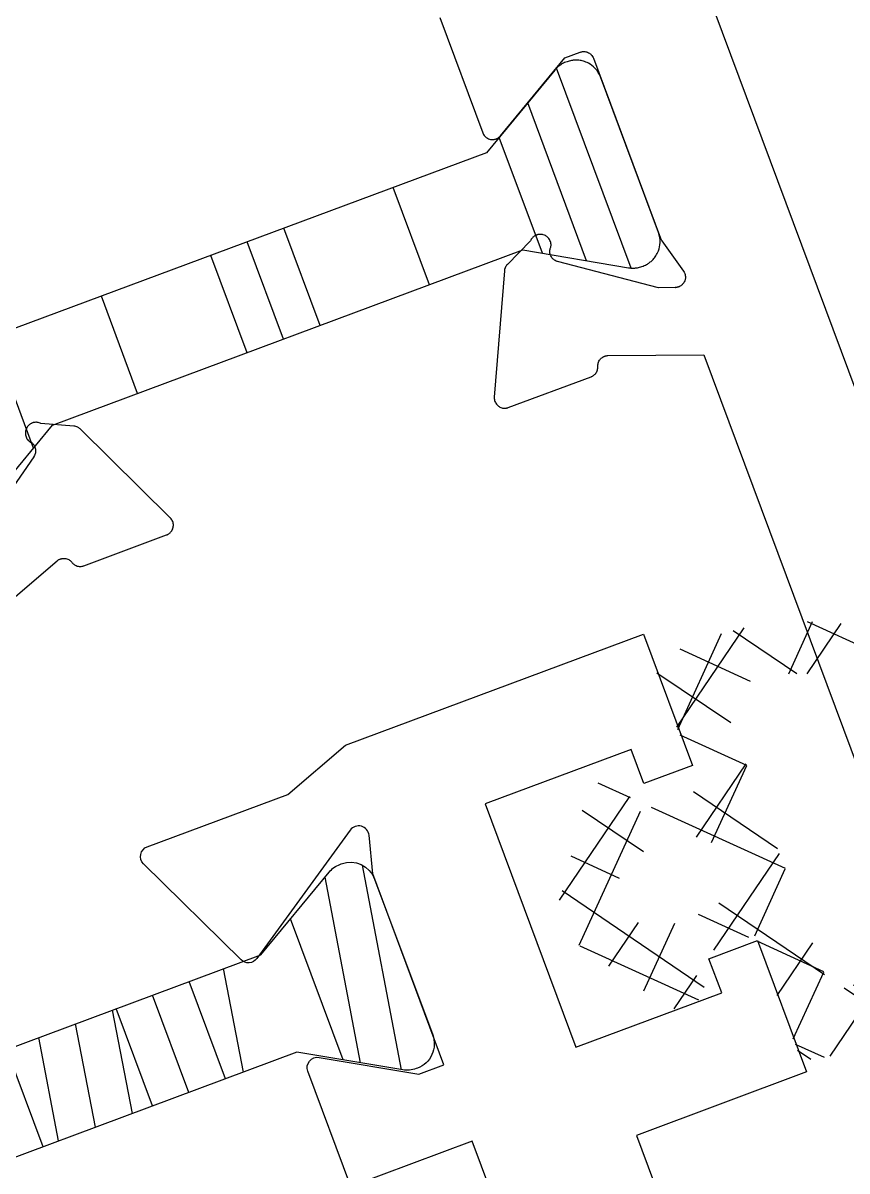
# Model space of a CAD drawing. Extents: x 12199666 to 24617114, y 1197707 to 2548648.
# Drawn here: x 12294632.47 to 12294648.35, y 1250110.57 to 1250132.68 of the extents above; entities that cross this region are included whole.
import ezdxf

# ---------------------------------------------------------------- set-up
doc = ezdxf.new("R2010")
doc.units = 0
doc.header["$LTSCALE"] = 10
doc.header["$MEASUREMENT"] = 0
doc.layers.add('TX-PLAN-T1-F11$0$_EDO-ALUMINIUM-SECTION', color=90, linetype='Continuous', lineweight=30)
doc.layers.add('TX-PLAN-T1-F11$0$bangong', color=5, linetype='Continuous', true_color=0x0000ff)
for name, color, linetype in [('TX-PLAN-T1-F11$0$F-Alum', 4, 'Continuous'), ('TX-PLAN-T1-F11$0$F_MISC', 8, 'Continuous'), ('TX-PLAN-T1-F11$0$Hatch', 8, 'Continuous'), ('TX-PLAN-T1-F11$0$Hatch @ 1', 8, 'Continuous'), ('TX-PLAN-T1-F11$0$Hatch @ 1 VP1', 8, 'Continuous'), ('TX-PLAN-T1-F11$0$Hatch @ 1 VPModel', 8, 'Continuous')]:
    doc.layers.add(name, color=color, linetype=linetype)

# ---------------------------------------------------------------- blocks, each defined once
blk = doc.blocks.new('*U341')
at = {"layer": 'TX-PLAN-T1-F11$0$Hatch @ 1 VP1'}
h = blk.add_hatch(dxfattribs=at)
h.set_pattern_fill('M_SYNTHETIC-PISA', color=256, pattern_type=2)
h.set_pattern_definition([(80.42361603529756, (60.74734227051181, 419.571008317605), (-5.916388149900571, 0.9981739626518497), []), (80.42361603529756, (61.48689078924938, 419.4462365722735), (-5.916388149900571, 0.9981739626518497), []), (80.42361603529756, (62.22643930798695, 419.321464826942), (-5.916388149900571, 0.9981739626518497), []), (80.42361603529756, (64.44508486419966, 418.9471495909476), (-5.916388149900571, 0.9981739626518497), [])])
edge = h.paths.add_edge_path()
edge.add_arc((-6.87320508075617, -1.599999999999832), 0.5000000000000772, 270.0000000000381, 300.0000000000389, ccw=False)
edge.add_line((-6.873205080755838, -2.099999999999909), (-6.900000000000205, -2.099999999999909))
edge.add_arc((-6.900000000000205, -1.599999999999909), 0.5, 180, 270, ccw=False)
edge.add_line((-7.400000000000205, -1.599999999999909), (-7.400000000000205, 1.600000000000364))
edge.add_arc((-6.900000000000205, 1.600000000000364), 0.5, 90, 180, ccw=False)
edge.add_line((-6.900000000000205, 2.100000000000364), (-6.873205080757202, 2.099999999999909))
edge.add_arc((-6.873205080757574, 1.599999999999688), 0.5000000000002212, 59.999999999965496, 89.99999999995748, ccw=False)
edge.add_line((-6.623205080757202, 2.033012701891948), (-4.833974596215853, 1))
edge.add_line((-4.833974596215853, 1), (4.833974596215398, 1))
edge.add_line((4.833974596215398, 1), (6.623205080756748, 2.033012701891948))
edge.add_arc((6.87320508075709, 1.599999999999793), 0.5000000000001159, 90.00000000003928, 120.00000000003769, ccw=False)
edge.add_line((6.873205080756748, 2.099999999999909), (6.89999999999975, 2.100000000000364))
edge.add_arc((6.89999999999975, 1.600000000000364), 0.5, 0, 90, ccw=False)
edge.add_line((7.39999999999975, 1.600000000000364), (7.39999999999975, -1.599999999999909))
edge.add_arc((6.89999999999975, -1.599999999999909), 0.5, -90, 0, ccw=False)
edge.add_line((6.89999999999975, -2.099999999999909), (6.873205080755383, -2.099999999999909))
edge.add_arc((6.873205080755718, -1.599999999999822), 0.5000000000000873, 239.99999999996152, 269.99999999996163, ccw=False)
edge.add_line((6.623205080755383, -2.033012701891948), (4.833974596216308, -1))
edge.add_line((4.833974596216308, -1), (-4.833974596216308, -1))
edge.add_line((-4.833974596216308, -1), (-6.623205080755838, -2.033012701891948))
at = {"layer": 'TX-PLAN-T1-F11$0$Hatch @ 1 VPModel'}
h = blk.add_hatch(dxfattribs=at)
h.set_pattern_fill('M_SYNTHETIC-PISA', color=256, pattern_type=2)
h.set_pattern_definition([(90, (-9.900000006500932, 423.8302261678061), (-6, 3.673940397442059e-16), []), (90, (-9.150000006500932, 423.8302261678061), (-6, 3.673940397442059e-16), []), (90, (-8.400000006500932, 423.8302261678061), (-6, 3.673940397442059e-16), []), (90, (-6.150000006500932, 423.8302261678061), (-6, 3.673940397442059e-16), [])])
edge = h.paths.add_edge_path()
edge.add_arc((-6.87320508075617, -1.599999999999832), 0.5000000000000772, 270.0000000000381, 300.0000000000389, ccw=False)
edge.add_line((-6.873205080755838, -2.099999999999909), (-6.900000000000205, -2.099999999999909))
edge.add_arc((-6.900000000000205, -1.599999999999909), 0.5, 180, 270, ccw=False)
edge.add_line((-7.400000000000205, -1.599999999999909), (-7.400000000000205, 1.600000000000364))
edge.add_arc((-6.900000000000205, 1.600000000000364), 0.5, 90, 180, ccw=False)
edge.add_line((-6.900000000000205, 2.100000000000364), (-6.873205080757202, 2.099999999999909))
edge.add_arc((-6.873205080757574, 1.599999999999688), 0.5000000000002212, 59.999999999965496, 89.99999999995748, ccw=False)
edge.add_line((-6.623205080757202, 2.033012701891948), (-4.833974596215853, 1))
edge.add_line((-4.833974596215853, 1), (4.833974596215398, 1))
edge.add_line((4.833974596215398, 1), (6.623205080756748, 2.033012701891948))
edge.add_arc((6.87320508075709, 1.599999999999793), 0.5000000000001159, 90.00000000003928, 120.00000000003769, ccw=False)
edge.add_line((6.873205080756748, 2.099999999999909), (6.89999999999975, 2.100000000000364))
edge.add_arc((6.89999999999975, 1.600000000000364), 0.5, 0, 90, ccw=False)
edge.add_line((7.39999999999975, 1.600000000000364), (7.39999999999975, -1.599999999999909))
edge.add_arc((6.89999999999975, -1.599999999999909), 0.5, -90, 0, ccw=False)
edge.add_line((6.89999999999975, -2.099999999999909), (6.873205080755383, -2.099999999999909))
edge.add_arc((6.873205080755718, -1.599999999999822), 0.5000000000000873, 239.99999999996152, 269.99999999996163, ccw=False)
edge.add_line((6.623205080755383, -2.033012701891948), (4.833974596216308, -1))
edge.add_line((4.833974596216308, -1), (-4.833974596216308, -1))
edge.add_line((-4.833974596216308, -1), (-6.623205080755838, -2.033012701891948))
blk = doc.blocks.new('TX-PLAN-T1-F11$0$A$C455C3A01')
at = {"color": 0, "linetype": 'ByBlock'}
blk.add_lwpolyline([(-6.623205080755838, -2.033012701891948, -0.1316524975873993), (-6.873205080755838, -2.099999999999909), (-6.900000000000205, -2.099999999999909, -0.414213562373095), (-7.400000000000205, -1.599999999999909), (-7.400000000000205, 1.600000000000364, -0.414213562373095), (-6.900000000000205, 2.100000000000364), (-6.873205080757202, 2.099999999999909, -0.1316524975873601), (-6.623205080757202, 2.033012701891948), (-4.833974596215853, 1), (4.833974596215398, 1), (6.623205080756748, 2.033012701891948, -0.1316524975873888), (6.873205080756748, 2.099999999999909), (6.89999999999975, 2.100000000000364, -0.4142135623730949), (7.39999999999975, 1.600000000000364), (7.39999999999975, -1.599999999999909, -0.4142135623730951), (6.89999999999975, -2.099999999999909), (6.873205080755383, -2.099999999999909, -0.1316524975873966), (6.623205080755383, -2.033012701891948), (4.833974596216308, -1), (-4.833974596216308, -1)], format="xyb", close=True, dxfattribs=at)
at = {"layer": 'TX-PLAN-T1-F11$0$Hatch'}
blk.add_blockref('*U341', (0, 0), dxfattribs=at)
blk = doc.blocks.new('*U342')
at = {"layer": 'TX-PLAN-T1-F11$0$Hatch @ 1 VP1'}
h = blk.add_hatch(dxfattribs=at)
h.set_pattern_fill('M_GASKET-PISA', color=256, pattern_type=2)
h.set_pattern_definition([(35.42361603529756, (-118.9184172685858, -102.3426314943155), (-0.8694256507828639, 1.222333439680349), []), (125.4236160352975, (-118.9184172685858, -102.3426314943155), (-1.222333439680349, -0.8694256507828639), [])])
edge = h.paths.add_edge_path(flags=16)
edge.add_arc((0.01682507668033395, 2.850000000019463), 0.75, 180, 360)
edge.add_line((0.766825076680334, 2.850000000019463), (0.766825076680334, 3.550000000019281))
edge.add_arc((0.01682507668033395, 3.550000000019281), 0.75, 0, 180)
edge.add_line((-0.733174923319666, 3.550000000019281), (-0.733174923319666, 2.850000000019463))
edge = h.paths.add_edge_path()
edge.add_line((2.316825076680743, 2.405032271308301), (2.316825076680516, 2.843844718738183))
edge.add_arc((2.11682507668047, 2.843844718738183), 0.2000000000000881, 4.885331990727962e-11, 104.0362434679936)
edge.add_line((2.068317951672952, 3.037873218767345), (1.516825076680334, 2.900000000018736))
edge.add_line((1.516825076680334, 2.900000000018736), (1.516825076680334, 4.300000000019281))
edge.add_line((1.516825076680334, 4.300000000019281), (3.866825076680243, 4.300000000019281))
edge.add_arc((3.86682507668047, 4.600000000019463), 0.300000000000054, 269.9999999999566, 356.3171837984344)
edge.add_arc((-0.02465038033028577, 5.468519646632558), 4.283858512849393, 348.0393048634157, 449.445859572606)
edge.add_line((0.01678063255303641, 9.75217780634648), (-4.683174923319712, 9.75217780634648))
edge.add_line((-4.683174923319712, 9.75217780634648), (-4.917489498370287, 10.15802255528797))
edge.add_arc((-5.220598389694715, 9.98302255528779), 0.3500000000000627, 30.00000000001198, 209.9999999999611)
edge.add_line((-5.523707281019369, 9.808022555288517), (-5.116187625211751, 9.102177806345935))
edge.add_arc((-4.856380004076527, 9.25217780634648), 0.299999999999853, 210.000000000016, 270)
edge.add_line((-4.856380004076527, 8.952177806346299), (-3.457024895890981, 8.952177806346299))
edge.add_arc((-3.457024895890981, 8.652177806346117), 0.3, -42.930076450222316, 90, ccw=False)
edge.add_arc((1.682792901399125, 5.28937966083231), 5.84670049003653, 147.3018259040376, 186.9419859143691)
edge.add_arc((-3.821543603352211, 4.600000000019463), 0.2999999999999154, 183.3016153627692, 270)
edge.add_line((-3.821543603352211, 4.300000000019281), (-1.483174923319666, 4.300000000019281))
edge.add_line((-1.483174923319666, 4.300000000019281), (-1.483174923319666, 2.900000000018736))
edge.add_line((-1.483174923319666, 2.900000000018736), (-2.034667798312285, 3.037873218767345))
edge.add_arc((-2.083174923319575, 2.843844718738183), 0.2000000000000766, 75.96375653206955, 179.9999999999511)
edge.add_line((-2.283174923319621, 2.843844718738183), (-2.283174923319393, 2.405032271308301))
edge.add_arc((-2.08317492331912, 2.405032271308301), 0.2000000000000739, 179.9999999999674, 235.4134395768219)
edge.add_line((-2.196705053431515, 2.240378362891533), (-0.2102351835435456, 0.8706921831862928))
edge.add_arc((0.0168250766807887, 1.200000000018917), 0.3999999999998082, 235.4134395768709, 304.5865604230663)
edge.add_line((0.2438853369046683, 0.8706921831862928), (2.230355206792638, 2.240378362891533))
edge.add_arc((2.116825076680698, 2.405032271308301), 0.2000000000000784, 304.5865604230616, 360.0000000000325)
edge = h.paths.add_edge_path(flags=16)
edge.add_arc((-3.024025761053963, 5.28859279281096), 0.215486085463004, 104.2424466821032, 363.0344904823509)
edge.add_line((-2.808841819618237, 5.300000000020191), (2.808841819618237, 5.300000000017462))
edge.add_arc((3.022841304654776, 5.285052163052569), 0.2145209020720287, 176.0043868197205, 438.5032799331526)
edge.add_arc((0.1477729897992504, 5.821926715322661), 2.936053009203909, 353.6121928443863, 453.3423356314155)
edge.add_arc((-0.1526982252948983, 5.814364438764642), 2.941464082212891, 87.48070688043192, 186.18496541846)
at = {"layer": 'TX-PLAN-T1-F11$0$Hatch @ 1 VPModel'}
h = blk.add_hatch(dxfattribs=at)
h.set_pattern_fill('M_GASKET-PISA', color=256, pattern_type=2)
h.set_pattern_definition([(45, (-100.235294117649, -120.6999999999799), (-1.060660171779821, 1.060660171779821), []), (135, (-100.235294117649, -120.6999999999799), (-1.060660171779821, -1.060660171779821), [])])
edge = h.paths.add_edge_path(flags=16)
edge.add_arc((0.01682507668033395, 2.850000000019463), 0.75, 180, 360)
edge.add_line((0.766825076680334, 2.850000000019463), (0.766825076680334, 3.550000000019281))
edge.add_arc((0.01682507668033395, 3.550000000019281), 0.75, 0, 180)
edge.add_line((-0.733174923319666, 3.550000000019281), (-0.733174923319666, 2.850000000019463))
edge = h.paths.add_edge_path()
edge.add_line((2.316825076680743, 2.405032271308301), (2.316825076680516, 2.843844718738183))
edge.add_arc((2.11682507668047, 2.843844718738183), 0.2000000000000881, 4.885331990727962e-11, 104.0362434679936)
edge.add_line((2.068317951672952, 3.037873218767345), (1.516825076680334, 2.900000000018736))
edge.add_line((1.516825076680334, 2.900000000018736), (1.516825076680334, 4.300000000019281))
edge.add_line((1.516825076680334, 4.300000000019281), (3.866825076680243, 4.300000000019281))
edge.add_arc((3.86682507668047, 4.600000000019463), 0.300000000000054, 269.9999999999566, 356.3171837984344)
edge.add_arc((-0.02465038033028577, 5.468519646632558), 4.283858512849393, 348.0393048634157, 449.445859572606)
edge.add_line((0.01678063255303641, 9.75217780634648), (-4.683174923319712, 9.75217780634648))
edge.add_line((-4.683174923319712, 9.75217780634648), (-4.917489498370287, 10.15802255528797))
edge.add_arc((-5.220598389694715, 9.98302255528779), 0.3500000000000627, 30.00000000001198, 209.9999999999611)
edge.add_line((-5.523707281019369, 9.808022555288517), (-5.116187625211751, 9.102177806345935))
edge.add_arc((-4.856380004076527, 9.25217780634648), 0.299999999999853, 210.000000000016, 270)
edge.add_line((-4.856380004076527, 8.952177806346299), (-3.457024895890981, 8.952177806346299))
edge.add_arc((-3.457024895890981, 8.652177806346117), 0.3, -42.930076450222316, 90, ccw=False)
edge.add_arc((1.682792901399125, 5.28937966083231), 5.84670049003653, 147.3018259040376, 186.9419859143691)
edge.add_arc((-3.821543603352211, 4.600000000019463), 0.2999999999999154, 183.3016153627692, 270)
edge.add_line((-3.821543603352211, 4.300000000019281), (-1.483174923319666, 4.300000000019281))
edge.add_line((-1.483174923319666, 4.300000000019281), (-1.483174923319666, 2.900000000018736))
edge.add_line((-1.483174923319666, 2.900000000018736), (-2.034667798312285, 3.037873218767345))
edge.add_arc((-2.083174923319575, 2.843844718738183), 0.2000000000000766, 75.96375653206955, 179.9999999999511)
edge.add_line((-2.283174923319621, 2.843844718738183), (-2.283174923319393, 2.405032271308301))
edge.add_arc((-2.08317492331912, 2.405032271308301), 0.2000000000000739, 179.9999999999674, 235.4134395768219)
edge.add_line((-2.196705053431515, 2.240378362891533), (-0.2102351835435456, 0.8706921831862928))
edge.add_arc((0.0168250766807887, 1.200000000018917), 0.3999999999998082, 235.4134395768709, 304.5865604230663)
edge.add_line((0.2438853369046683, 0.8706921831862928), (2.230355206792638, 2.240378362891533))
edge.add_arc((2.116825076680698, 2.405032271308301), 0.2000000000000784, 304.5865604230616, 360.0000000000325)
edge = h.paths.add_edge_path(flags=16)
edge.add_arc((-3.024025761053963, 5.28859279281096), 0.215486085463004, 104.2424466821032, 363.0344904823509)
edge.add_line((-2.808841819618237, 5.300000000020191), (2.808841819618237, 5.300000000017462))
edge.add_arc((3.022841304654776, 5.285052163052569), 0.2145209020720287, 176.0043868197205, 438.5032799331526)
edge.add_arc((0.1477729897992504, 5.821926715322661), 2.936053009203909, 353.6121928443863, 453.3423356314155)
edge.add_arc((-0.1526982252948983, 5.814364438764642), 2.941464082212891, 87.48070688043192, 186.18496541846)
blk = doc.blocks.new('TX-PLAN-T1-F11$0$A$C32464EE7')
at = {"layer": 'TX-PLAN-T1-F11$0$Hatch'}
blk.add_blockref('*U342', (0, 0), dxfattribs=at)
blk = doc.blocks.new('TX-PLAN-T1-F11$0$A$C455C3A01-flat-2')
at = {"layer": 'TX-PLAN-T1-F11$0$Hatch @ 1'}
h = blk.add_hatch(dxfattribs=at)
h.set_pattern_fill('ACET-2D-M_SYNTHETIC-PISA', color=256, scale=1.000000000000001, angle=180.0000000387054, pattern_type=2)
h.set_pattern_definition([(270.0000000387054, (-33175.62495838762, -51722.84693039014), (6.000000000000004, 4.053217991509377e-09), []), (270.0000000387054, (-33176.37495838762, -51722.84693039065), (6.000000000000004, 4.053217991509377e-09), []), (270.0000000387054, (-33177.12495838762, -51722.84693039116), (6.000000000000004, 4.053217991509377e-09), []), (270.0000000387054, (-33179.37495838762, -51722.84693039268), (6.000000000000004, 4.053217991509377e-09), [])])
edge = h.paths.add_edge_path()
edge.add_line((4.833974595538166, 1.000000003165042), (-4.833974596891494, 0.9999999966312316))
edge.add_line((-4.833974596891494, 0.9999999966312316), (-6.623205082141794, 2.033012697298545))
edge.add_arc((-6.873205075505692, 1.600000007026841), 0.4999999866182877, 59.99999999275504, 63.41078408515854)
edge.add_arc((-6.873205082651213, 1.599999993417481), 0.5000000019865712, 63.41078405096714, 71.78857289697201)
edge.add_arc((-6.873205081513479, 1.599999996366987), 0.4999999988292366, 71.7885729151866, 79.74982149744591)
edge.add_arc((-6.873205082367652, 1.599999991871338), 0.5000000034051325, 79.74982149279867, 84.75002413684005)
edge.add_arc((-6.873205082056265, 1.59999998951473), 0.5000000057233622, 84.7500241970823, 89.97597218677532)
edge.add_arc((-6.873205134215988, 1.59993921512958), 0.5000607801250427, 89.97596913063445, 89.99999403679688)
edge.add_line((-6.873205082170898, 2.09999999525462), (-6.900000001427543, 2.099999995225517))
edge.add_arc((-6.900000001266097, 1.599999999409195), 0.4999999958163213, 90.00000001850034, 95.20144513974189)
edge.add_arc((-6.900000000815527, 1.59999999306334), 0.5000000021768926, 95.20144512523623, 100.2013383848172)
edge.add_arc((-6.90000000107111, 1.599999995279048), 0.499999999950946, 100.2013384009604, 108.1627588526438)
edge.add_arc((-6.90000000136237, 1.599999995812387), 0.4999999993533899, 108.1627588399818, 116.540776913528)
edge.add_arc((-6.900000001400567, 1.599999995763501), 0.4999999993800563, 116.5407769071091, 126.6154949021357)
edge.add_arc((-6.900000001613972, 1.599999995783746), 0.4999999992365226, 126.6154948838909, 138.5647016064402)
edge.add_arc((-6.900000001072077, 1.599999995234682), 0.5000000000061395, 138.5647016003642, 157.4288786389965)
edge.add_arc((-6.900000001328917, 1.599999995283213), 0.499999999750345, 157.428878632835, 179.9759137973493)
edge.add_arc((-6.900151833054583, 1.600000029491724), 0.4998481680237153, 179.9759104022254, 180.0000039653416)
edge.add_line((-7.400000001078297, 1.599999994898099), (-7.399999998924613, -1.600000005113543))
edge.add_arc((-6.899999999142892, -1.600000004809448), 0.4999999997817213, 180.0000000348467, 202.5223759939805)
edge.add_arc((-6.899999998842582, -1.600000004761831), 0.5000000000773659, 202.5223759858391, 221.38643842979)
edge.add_arc((-6.899999998411634, -1.600000004149011), 0.5000000008058488, 221.386438449828, 233.3360462058452)
edge.add_arc((-6.900000000136125, -1.6000000067406), 0.4999999976972724, 233.3360461870306, 243.4109361027799)
edge.add_arc((-6.899999999378402, -1.600000005934383), 0.4999999987573719, 243.4109360664849, 251.7887249675616)
edge.add_arc((-6.899999999236413, -1.60000000602818), 0.4999999987126478, 251.7887249487468, 259.7499735323959)
edge.add_arc((-6.899999999210459, -1.600000007083615), 0.4999999976786757, 259.749973507948, 264.7501762097999)
edge.add_arc((-6.899999999088348, -1.600000007106827), 0.4999999976667339, 264.7501761956224, 269.975551311583)
edge.add_arc((-6.899999981537952, -1.59981595529917), 0.500184049465127, 269.9755582975347, 269.9999980475408)
edge.add_line((-6.899999998582643, -2.100000004764297), (-6.873205079347827, -2.100000004757021))
edge.add_arc((-6.873205079926055, -1.600000001155431), 0.5000000036015899, 270.0000000662601, 275.2014993326363)
edge.add_arc((-6.873205079575329, -1.600000005267162), 0.4999999994749944, 275.2014993353272, 280.201129060292)
edge.add_arc((-6.873205079770467, -1.600000004199502), 0.5000000005603371, 280.201129060632, 288.1629505733634)
edge.add_arc((-6.873205080694799, -1.600000002339206), 0.5000000026160747, 288.1629506075557, 296.5407394440881)
edge.add_arc((-6.87320508682502, -1.599999991827077), 0.5000000147595944, 296.5407395342741, 300.0000000080736)
edge.add_line((-6.623205079384206, -2.033012706466252), (-4.833974595538166, -1.000000003368768))
edge.add_line((-4.833974595538166, -1.000000003368768), (4.833974596891494, -0.9999999968349584))
edge.add_line((4.833974596891494, -0.9999999968349584), (6.623205082119966, -2.033012697531376))
edge.add_arc((6.873205075506223, -1.600000007168482), 0.49999998670844, 239.9999999957609, 243.4109361265434)
edge.add_arc((6.873205081387756, -1.599999996580173), 0.4999999988094321, 243.4109360669218, 251.7887249671247)
edge.add_arc((6.873205081589428, -1.599999996370522), 0.499999999071608, 251.7887249526803, 259.7499735314148)
edge.add_arc((6.873205081525334, -1.599999997908089), 0.4999999975471753, 259.74997350729, 264.7501762104578)
edge.add_arc((6.873205081666861, -1.599999997764656), 0.4999999977029561, 264.7501761958118, 269.9755513113937)
edge.add_arc((6.873205099224949, -1.599815902115198), 0.50018409334315, 269.9755582986068, 269.9999980473025)
edge.add_line((6.873205082178174, -2.099999995458347), (6.900000001412991, -2.099999995465623))
edge.add_arc((6.900000000825173, -1.59999999181309), 0.5000000036525329, 270.0000000673589, 275.2014993323712)
edge.add_arc((6.900000001171231, -1.599999995924144), 0.4999999995270357, 275.2014993355876, 280.2011290600317)
edge.add_arc((6.90000000097365, -1.599999994870808), 0.5000000005987124, 280.2011290609379, 288.1629505730574)
edge.add_arc((6.900000000071884, -1.599999993079769), 0.5000000025816096, 288.1629506072665, 296.5407394443774)
edge.add_arc((6.900000001290987, -1.599999995862512), 0.4999999995473841, 296.5407394618863, 306.6156293403891)
edge.add_arc((6.900000001104313, -1.599999995509898), 0.4999999999417521, 306.6156293334586, 318.5646641528771)
edge.add_arc((6.900000001293214, -1.599999995599433), 0.4999999997408813, 318.5646641462439, 337.4287266020071)
edge.add_arc((6.900000001166792, -1.599999995477329), 0.4999999999044866, 337.4287265946475, 359.9757617528292)
edge.add_arc((6.900076653999614, -1.59999999510372), 0.499923347078683, 359.9757579935799, 360.0000000002172)
edge.add_line((7.400000001078297, -1.599999995101825), (7.399999998910062, 1.600000004880712))
edge.add_arc((6.899999998822748, 1.60000000452489), 0.5000000000873133, 4.077427845380533e-08, 22.52279690462532)
edge.add_arc((6.899999998912284, 1.600000004540661), 0.4999999999985658, 22.52279690688603, 41.38685935320203)
edge.add_arc((6.899999999530612, 1.600000005213026), 0.4999999990901295, 41.38685934224146, 53.33589418174326)
edge.add_arc((6.899999999699339, 1.600000005822142), 0.4999999985007769, 53.33589415557364, 63.410784055683)
edge.add_arc((6.899999998097355, 1.600000002711365), 0.5000000019995864, 63.4107840510764, 71.7885728968628)
edge.add_arc((6.899999999245736, 1.600000005695308), 0.4999999988062125, 71.78857291500302, 79.7498214976295)
edge.add_arc((6.899999998413305, 1.600000001378731), 0.5000000032020264, 79.74982149178246, 84.75002413785629)
edge.add_arc((6.899999998684198, 1.599999998536732), 0.5000000060073155, 84.75002419856716, 89.97597218529027)
edge.add_arc((6.899999946528017, 1.599939178971848), 0.5000608255887249, 89.97596913172661, 89.99999403570477)
edge.add_line((6.899999998582643, 2.10000000456057), (6.873205079333275, 2.10000000452419))
edge.add_arc((6.873205079516534, 1.600000008227628), 0.4999999962965627, 90.000000021, 95.2014451372422)
edge.add_arc((6.873205079984263, 1.600000002073823), 0.5000000024674297, 95.20144512668985, 100.2013383833637)
edge.add_arc((6.873205079773309, 1.60000000418022), 0.5000000003569706, 100.2013384023217, 108.1627588483399)
edge.add_arc((6.87320507876332, 1.600000006813669), 0.4999999975399019, 108.1627588324375, 116.5407769359696)
edge.add_arc((6.873205077517483, 1.600000008267254), 0.4999999956828174, 116.5407768826806, 120.0000000395823)
edge.add_line((6.62320507937693, 2.033012706247973), (4.833974595538166, 1.000000003165042))
at = {"color": 8, "flags": 128}
blk.add_lwpolyline([(4.833974595538166, 1.000000003165042), (-4.833974596891494, 0.9999999966312316), (-6.623205082141794, 2.033012697298545, 0.01488345195564328), (-6.649409689409367, 2.047119243674388, 0.03657129098337799), (-6.716942894396198, 2.074954865493055, 0.03475147934000731), (-6.78423177611694, 2.092020066847908, 0.02182096224458178), (-6.827454482474423, 2.097902478322794, 0.02280645264527121), (-6.872995399833599, 2.099999951271457, 0.0001048284291382523), (-6.873205082170898, 2.09999999525462), (-6.900000001427543, 2.099999995225517, 0.02269948336342282), (-6.945328850291844, 2.097941051404632, 0.02181961165746741), (-6.988553866358416, 2.092095730775327, 0.03475223016751492), (-7.05585869562492, 2.075087426477694, 0.03657229251496654), (-7.123417309645447, 2.047308285153122, 0.04398758780792875), (-7.198220983409556, 2.001328097532678, 0.05218554566172313), (-7.274851756439602, 1.930886926835228, 0.08249689018684715), (-7.361701898669708, 1.791914970577636, 0.09869862801157046), (-7.399999956898682, 1.600210187047196, 0.0001051280016162832), (-7.400000001078297, 1.599999994898099), (-7.399999998924613, -1.600000005113543, 0.09858998494516327), (-7.361865004379069, -1.79152210985194, 0.08249638677028283), (-7.275133787501545, -1.930567154799064, 0.05218730026587999), (-7.198560304721468, -2.001075738022337, 0.04398833940508184), (-7.123794204890146, -2.047119847069553, 0.03657129122399532), (-7.056260926030518, -2.074955289681384, 0.03475147934607899), (-6.988971999031492, -2.092020312484237, 0.02182096249694791), (-6.945749277059804, -2.097902609260927, 0.02280395171206202), (-6.900213354136213, -2.099999959253182, 0.000106638526897084), (-6.899999998582643, -2.100000004764297), (-6.873205079347827, -2.100000004757021, 0.02269971973787602), (-6.827875759219751, -2.097941018029815, 0.02181846122335403), (-6.784653012335184, -2.092096063839563, 0.03475398224002547), (-6.717344795310055, -2.075086914446729, 0.03657129094199125), (-6.649788063477899, -2.04730844070582, 0.01509501759592396), (-6.623205079384206, -2.033012706466252), (-4.833974595538166, -1.000000003368768), (4.833974596891494, -0.9999999968349584), (6.623205082119966, -2.033012697531376, 0.01488411549517782), (6.64941087585612, -2.047119837763603, 0.03657129122017728), (6.716944154715748, -2.074955280375434, 0.03475147932460898), (6.78423308172205, -2.092020303178288, 0.02182096250269231), (6.827455803693738, -2.097902599954978, 0.02280395171040828), (6.872991726617329, -2.099999949947232, 0.0001066385211789925), (6.873205082178174, -2.099999995458347), (6.900000001412991, -2.099999995465623, 0.022699719731921), (6.945329321533791, -2.097941008738417, 0.02181846122108095), (6.988552068418358, -2.092096054548165, 0.03475398223735162), (7.055860285443487, -2.075086905155331, 0.03657129094451887), (7.123417017275642, -2.047308431414422, 0.04398833924224894), (7.198221925071266, -2.001327398022113, 0.05218479355015994), (7.274851540161762, -1.930887172064104, 0.08249638682217499), (7.361701389389054, -1.791916195987142, 0.0986986279836701), (7.399999956331158, -1.600211514080002, 0.0001057757086721048), (7.400000001078297, -1.599999995101825), (7.399999998910062, 1.600000004880712, 0.09859183933996098), (7.361863597354386, 1.791525502667355, 0.08249638678067303), (7.27513135899062, 1.930569910437043, 0.05218479363802853), (7.198561368997616, 2.001074945532309, 0.043988339336708), (7.123795391344174, 2.047119252980337, 0.03657129098242348), (7.056262186357344, 2.074954874799005, 0.03475147934161141), (6.988973304636602, 2.092020076153858, 0.02182096225345416), (6.945750598279119, 2.097902487628744, 0.0228064526323058), (6.900209680919943, 2.099999960577406, 0.0001048284196076388), (6.899999998582643, 2.10000000456057), (6.873205079333275, 2.10000000452419, 0.02269948334159789), (6.827876230468974, 2.097941060703306, 0.02181961164477652), (6.784651214402402, 2.092095740074001, 0.03475223014276605), (6.717346385128621, 2.075087435776368, 0.0365722926459796), (6.649787771115371, 2.04730829444452, 0.01509485473314013), (6.62320507937693, 2.033012706247973)], format="xyb", close=True, dxfattribs=at)
blk = doc.blocks.new('TX-PLAN-T1-F11$0$A$C31F16DB5')
at = {"layer": 'TX-PLAN-T1-F11$0$F-Alum', "flags": 128}
for points in [[(28.32949077205558, -72.97494503050712), (29.51375486569304, -75.02482841112669, 3.170428144845453e-06), (29.51375601378095, -75.02483039821982, 0.09869610380858602), (29.56535460132, -75.08358474664874, 0.08249638687586777), (29.62323008717794, -75.11436397157104, 0.05218730035059393), (29.66386410461564, -75.12344527168625, 0.0439883396073484), (29.69897336310532, -75.12441723263782, 0.03657129077272514), (29.72793191050005, -75.12053246328742, 0.03475147876274646), (29.75464910997835, -75.11296717439564, 0.02182096272423723), (29.77079365735699, -75.10634883513285, 0.02280395163859572), (29.78698127002281, -75.09795668054448, 0.02280645294575358), (29.80233893923287, -75.08812398380269, 0.0218184612283041), (29.81613515650679, -75.07744486952743, 0.03475398226062609), (29.83603580931958, -75.0580769274793, 0.03657129132812058), (29.85386599747289, -75.03493015041477, 0.01498702889917329), (29.86016501377162, -75.0247316749419), (30.83289933584456, -73.33881932396343), (31.10509861873288, -73.18156362844184, -0.02280332777889583), (31.1212858218496, -73.17317176633242, -0.02182096302158051), (31.13743038645771, -73.16655346993957, -0.0347514795548523), (31.16414760619227, -73.15898825194472, -0.03657129069127461), (31.19310616383154, -73.15510355944298, -0.04398833891458066), (31.22821541999292, -73.15607561354136, -0.05218479367503336), (31.2688475172763, -73.16515638454894, -0.08249638700056024), (31.32672322944563, -73.19593518432248, -0.09869862798283327), (31.37832324912597, -73.25469088533737), (31.37832413178694, -73.25469241298288), (33.22968351336021, -76.45927393233887, 3.17035998956738e-06), (33.22968466121529, -76.45927591962118, 0.06554058186294921), (33.26147880365897, -76.50068641130656), (33.77079418401991, -77.00971741518606, -0.06554124823352811), (33.8025885916577, -77.05112836653734, -0.09869862815787543), (33.82771517972287, -77.1251786806215, -0.08249638692544184), (33.82547029091802, -77.19069122166275, -0.05218479355364401), (33.81304131222714, -77.23042720317335, -0.04398833938266322), (33.79634630873625, -77.26132836178022, -0.03657129133233835), (33.77851612058294, -77.28447513881565, -0.03475398222879815), (33.75861546777014, -77.30384308087832, -0.02181846123858767), (33.74481925049622, -77.31452219515359, -0.02280645293412514), (33.72946158128616, -77.32435489190993, -0.02280395166017464), (33.71327396838751, -77.33274704648375, -0.0218209627302756), (33.6971294212417, -77.33936538577564, -0.03475147876033751), (33.6704122217634, -77.34693067466742, -0.007912913187779935), (33.66419696186495, -77.3481301028778), (33.34883240058844, -77.40382819286333), (31.34742567788635, -77.22929095697782, -0.007152526623806084), (31.34173327784811, -77.22871238217067, -0.052187300345205), (31.30109926064324, -77.21963108207001, -0.08249638674195907), (31.24322377455246, -77.18885185710405, -0.09869610378851036), (31.19162518701341, -77.13009750867514, -0.09869862793815135), (31.16649840243917, -77.05604726126785, -0.08249688994259284), (31.16874319671479, -76.99053432211531, -0.02636062580346645), (31.17398923875589, -76.97012387160521, 0.02704712722614731), (31.17228265207086, -76.94779631690199, 0.09869862796359653), (31.14626032982778, -76.87110619310715, 0.09869862801794535), (31.09282082792197, -76.8102559180088, 0.08249638668889202), (31.03288191238244, -76.77837988892588, 0.05218479318822432), (30.99080132700328, -76.76897539886431, 0.04398833897652228), (30.95444046573539, -76.76796869210102, 0.03657129073033129), (30.92444956845429, -76.77199186947564, 0.03475147942611332), (30.89677991003555, -76.77982677895943, 0.02182096261500545), (30.8800598099624, -76.78668101009407, 0.02280645303597532), (30.8632933107001, -76.79537332713971, 0.0228039521240615), (30.84738992441271, -76.80555547003769, 0.02182096241025206), (30.83310027730477, -76.8166165827397, 0.03475147936318806), (30.81249171665695, -76.83667357721151, 0.03657129101461489), (30.79402583891351, -76.8606454615774, 0.04398833907430799), (30.77673559247341, -76.8926481655044, 0.04446961816566097), (30.76521939325903, -76.92756949254272), (30.40261533141893, -77.44572966894793, 0.006830980433238226), (30.39954371338536, -77.4502492072179, 0.0439875877200885), (30.38284896787081, -77.4811498258614, 0.05218554527165645), (30.37041977753688, -77.52088636635472, 0.07172718177212058), (30.36724370445882, -77.57788598758361), (30.5804961440881, -80.00755775598827, 0.01070635719739416), (30.58142742289056, -80.01607107386826, 0.09869862792610465), (30.6065542074648, -80.0901213213483, 0.0986961038415055), (30.65815279500384, -80.14887566970447, 0.08249638686004206), (30.71602828109462, -80.17965489464132, 0.05218730064251535), (30.75666229829949, -80.18873619480019, 0.04398833952918463), (30.79177155678917, -80.1897081557081, 0.03657129075960064), (30.82073010418389, -80.1858233863868, 0.03475147875472995), (30.84744730389502, -80.17825809748047, 0.02182096281343246), (30.86359185104084, -80.17163975820313, 0.02280266404378433), (30.87977857219812, -80.1632481187089), (32.35410875089292, -79.3114941561189, 70751.12796376024), (32.35410964240145, -79.31149364109751, 0.02280645292665188), (32.36946731161152, -79.30166094431206, 0.02181846118230428), (32.38326352888544, -79.29098183005135, 0.03475398201727919), (32.40316418169823, -79.27161388800323, 0.03657129143482559), (32.42099436985154, -79.24846711092414, 0.04398833946994266), (32.43768937334244, -79.21756595237548, 0.05218479347427115), (32.45011835180048, -79.17782997087943, 0.08249638696552639), (32.45236324083817, -79.11231742980908, 0.01111178981572604), (32.45101223124948, -79.10353237115214), (32.44794290007849, -79.08615370953066, -0.01110995246352651), (32.44659208164376, -79.07737010763685, -0.08249890359415529), (32.44883688430127, -79.0118555894851, -0.05218479349908215), (32.46126596846443, -78.97211964097824, -0.04398833901439087), (32.47796105391171, -78.9412185266383, -0.03657129102444914), (32.49579130353231, -78.91807179696934, -0.03475147956903109), (32.51569048113015, -78.89870519970736, -0.02182096274022721), (32.52948825347994, -78.88802483002382, -0.02280395161118113), (32.54484421673988, -78.87819317450067, -0.02280645219128455), (32.56103358355176, -78.86980006236718, -0.02182096304666931), (32.5771781483927, -78.86318176598888, -0.03475147948227917), (32.60389536812727, -78.85561654792127, -0.007912250943733932), (32.61011010834773, -78.85441722855921), (34.4279316659813, -78.5333628007038), (40.74916735182342, -89.4750066844108, 3.17048984244455e-06)], [(63.23145093031053, -43.03164630966512), (60.71426667955529, -38.67456564766781), (60.71426226694894, -38.6745580097604, 0.09869862794139404), (60.45626216808159, -38.38077950448223, 0.0824963867776853), (60.16688360793341, -38.22688550552721, 0.05218479357962498), (59.96372312128369, -38.18148165085313, 0.04398833928138695), (59.7881768411753, -38.17662138031756, 0.03657129107859223), (59.64338405297894, -38.19604484275351, 0.03475147931138323), (59.50979795430612, -38.23387093291694, 0.02182096243580748), (59.4290751307999, -38.26696241499758, 0.02280332778095902), (59.34813911521633, -38.3089217252973), (26.27130371199746, -57.41815927851439, 2.3293869635511e-06), (26.2712928935216, -57.41816552873661, 0.02280395151594857), (26.1945130762906, -57.46732380639605, 0.02182096236812685), (26.12552421454166, -57.5207256547701, 0.03475147922230862), (26.02602832725097, -57.61755864090537, 0.03657129114846382), (25.93687707914796, -57.73329228955572, 0.0439883392534849), (25.85340165121306, -57.88779786097894, 0.05218479353768585), (25.79125623109576, -58.08647760354233, 0.08249890378400249), (25.78003221734252, -58.41405019417016, 0.09869454672513617), (25.90565978952509, -58.7842868427515), (37.45409955603827, -78.77387777375134)], [(21.35663520971138, -86.24242727666297), (22.79898495793168, -84.52252661648981, -0.008016474862356154), (22.80318387907755, -84.51767969391676, -0.03475147940642105), (22.82309141832229, -84.49832169209276, -0.0218209621209965), (22.83689380165015, -84.487647282117, -0.02280395203132815), (22.85225400964555, -84.47782225910942, -0.02280645310923321), (22.86844699953508, -84.46943613931671, -0.02182096241169578), (22.88459442097519, -84.46282481570688, -0.03475147942519319), (22.91131490522821, -84.45527113644948, -0.03657129127764591), (22.94027513785113, -84.4513989503148, -0.04398833909342971), (22.97538397095923, -84.45238616659208, -0.05218479388050911), (23.01601214271795, -84.461484484008, -0.08249638684450439), (23.07387455723074, -84.49228827506613, -0.0110082229906675), (23.08074447356921, -84.4977965664848), (23.09426650598471, -84.50913646571007, 0.01100638562885028), (23.10113525584165, -84.51464386355383, 0.08249638683214121), (23.15899744404305, -84.54544807965885, 0.05218730059254777), (23.19962753572327, -84.55454692711373, 0.04398833916688909), (23.2347363713925, -84.5555340502151, 0.03657129118792102), (23.26369659377087, -84.55166178726085, 0.03475147947605468), (23.29041705800046, -84.54410803712108, 0.02182096250647966), (23.30656446174544, -84.5374966706122, 0.02280395124820467), (23.32275569725607, -84.52911150756427, 0.0001067408362117059), (23.32282960305747, -84.52906883162814), (24.79715978151944, -83.6773148688053, 0.02269972076059074), (24.81244778966357, -83.66753148125736, 0.02181846146995544), (24.82624861768272, -83.65685832600593, 0.03475398231240773), (24.84615763284091, -83.63749898002152, 0.03657129126730378), (24.86399781548243, -83.6143599052566, 0.04398833904161956), (24.88070616249752, -83.58346595942294, 0.05218479356769947), (24.89315230010834, -83.54373534921342, 0.08249638702945257), (24.89542548109603, -83.47822378376168, 0.0986986281414675), (24.87033087464806, -83.40416262538656, 0.09869862805722379), (24.81875623397355, -83.34538464586967, 0.01080925849463423), (24.81178094989446, -83.34027528298338), (22.8134683669341, -81.94187322120433, 0.07162325974638672), (22.76258123650041, -81.91617879304704, 0.05218479338202216), (22.72195306450885, -81.90708047561657, 0.04398833891183342), (22.68684423163359, -81.90609325938294, 0.006934373708831888), (22.68131204841484, -81.90650159424422), (22.05130092643958, -81.96179770893377, 0.044365194488991), (22.01538166201499, -81.95434045299498, 0.04398833927707214), (21.9790212391672, -81.95331804359466, 0.03657129112882753), (21.94902860706497, -81.9573282687752, 0.03475147945046757), (21.92135556771245, -81.96515122810979, 0.02182096244354455), (21.90463250929315, -81.97199823795836, 0.02280645252025701), (21.88786225749936, -81.98068331334525, 0.02280395213337977), (21.87195447560225, -81.99085858730268, 0.02182096291910346), (21.85766005290498, -82.00191352792626, 0.03475147918736226), (21.83704283258703, -82.02196162051132, 0.03657129093767601), (21.81856660389167, -82.04592552793929, 0.04398833951571431), (21.80126253848721, -82.07792076197529, 0.05218479338948726), (21.7883726007567, -82.11906768909557, 0.08249890350361797), (21.7860184720048, -82.18691671515717, 0.09869862783360424), (21.81200823614199, -82.26361787879159, 0.09869610348732591), (21.86542025727977, -82.32448957436736, 0.08249638658784714), (21.92534531660203, -82.35639164462646, 0.02502154662005951), (21.94528722723771, -82.36200856885716, -0.02570749978401653), (21.96222176340234, -82.37365431246599, -0.09869862803892077), (22.01379640407686, -82.43243229196833, -0.09869862808452415), (22.03889101052482, -82.50649345032889, -0.08249638685375252), (22.03661782953714, -82.57200501578063, -0.05218479357610459), (22.02417169192631, -82.61173562601925, -0.007049629539679527), (22.02186210064974, -82.61688041785692), (21.17332933408034, -84.43789229618869)]]:
    blk.add_lwpolyline(points, format="xyb", dxfattribs=at)
at = {"layer": 'TX-PLAN-T1-F11$0$F-Alum'}
blk.add_lwpolyline([(33.83327174426813, -96.44011528961437), (32.54696578493167, -94.21360412561353), (32.54696578493167, -94.21360412561353), (30.38225141314615, -95.46420867550205), (29.19799221756693, -93.41433375664656, -0.5773502691547056), (29.37111351669591, -93.11428540090583), (31.31752360200335, -93.11374186606281), (31.76290003450413, -92.8564378077399), (29.79832068302494, -89.45587992886158), (29.60496105144557, -88.73505717891112, 0.690486755313594), (29.23278127222147, -88.69767991918798), (27.86746462814335, -91.43778905467207, -0.4583544572403205), (27.57378601825621, -91.51245647768974), (25.41428585963149, -90.00125671717706, -0.5486187866270584), (25.42890702917066, -89.66421713148611), (27.93005177665327, -88.21924912889972), (28.86943160982628, -87.09910473551736), (34.17328858126712, -84.03494636539563), (35.52394148831081, -86.3728378757487), (34.65805574443948, -86.87307969609992), (34.30788647204463, -86.26695967428986), (31.71022923647251, -87.76768512741273), (34.21143832507369, -92.09711385385617), (36.80909556087863, -90.59638840066054), (36.45892628825095, -89.99026837887959), (37.32481203188945, -89.49002655857203), (38.67546494149428, -91.82791807340709), (35.64486484190274, -93.57876443044825), (41.19040285803203, -103.1777266503022)], format="xyb", dxfattribs=at)
at = {"layer": 'TX-PLAN-T1-F11$0$F_MISC', "rotation": 30.01599997489868}
blk.add_blockref('TX-PLAN-T1-F11$0$A$C455C3A01-flat-2', (25.9635146822111, -78.67485838365701), dxfattribs=at)
at = {"layer": 'TX-PLAN-T1-F11$0$F_MISC', "extrusion": (-4.753630675948121e-07, 1.025034717924743e-06, 0.9999999999993616), "rotation": 300.0159998354685}
blk.add_blockref('TX-PLAN-T1-F11$0$A$C32464EE7', (32.76398366300635, -90.22983737062106, -0.000107189895991586), dxfattribs=at)
at = {"layer": 'TX-PLAN-T1-F11$0$F_MISC', "extrusion": (-4.753630675954406e-07, 1.025034717925372e-06, 0.9999999999993616), "rotation": 30.01599997491549}
blk.add_blockref('TX-PLAN-T1-F11$0$A$C455C3A01', (24.24556291179886, -94.6372664236498, -0.000107783380917889), dxfattribs=at)
blk = doc.blocks.new('TX-PLAN-T1-F11$0$TY001')
blk.add_blockref('TX-PLAN-T1-F11$0$A$C31F16DB5', (310.408990527736, -247.8873859157757))
blk = doc.blocks.new('TX-PLAN-T1-F11$0$A$C21521A5F')
at = {"rotation": 90}
blk.add_blockref('TX-PLAN-T1-F11$0$TY001', (388.7170751225203, -2739.780242875218, 0.0004146164392175001), dxfattribs=at)
blk = doc.blocks.new('TX-PLAN-T1-F11$0$标准层幕墙0118')
at = {"color": 3, "rotation": 270}
blk.add_blockref('TX-PLAN-T1-F11$0$A$C21521A5F', (4239.780242875684, -661.2834627595585, -0.0004146164392191649), dxfattribs=at)
blk = doc.blocks.new('TX-PLAN-T1-F11')
at = {"layer": 'TX-PLAN-T1-F11$0$bangong'}
h = blk.add_hatch(dxfattribs=at)
h.set_pattern_fill('ANSI31', color=256, scale=100)
h.set_pattern_definition([(35.42361568638237, (12267498.76065116, 1237188.209494983), (-92.0142139200649, 129.363622926511), [])])
h.paths.add_polyline_path([(12311684.18336611, 1287370.210507017), (12310206.36976081, 1278610.927855134), (12302958.7966133, 1279833.690537009), (12302775.84162168, 1278749.276510726), (12300113.46885065, 1279198.456067521), (12299082.01873722, 1273084.854827092), (12299673.66233511, 1272985.036269651), (12298342.75916021, 1265096.519714597), (12297751.20815149, 1265196.322650944), (12297252.11954068, 1262238.129415706), (12297843.6397387, 1262138.331677556), (12297460.90569874, 1259869.79413769), (12299531.67664484, 1259520.426090187), (12299348.73406536, 1258436.086736571), (12307533.15646735, 1257055.260102745), (12306093.66360394, 1248523.111785988), (12305034.8156649, 1248138.598779066), (12304987.2896874, 1248120.884374847), (12304730.88532002, 1248810.1552251), (12304726.2279362, 1248813.755302423), (12304668.76189766, 1248792.335929501), (12303555.71862895, 1248388.142278736), (12303508.19265145, 1248370.427874517), (12303251.78828407, 1249059.69872477), (12303247.13090024, 1249063.298802093), (12303189.66486171, 1249041.879429172), (12302076.62159299, 1248637.685778406), (12302029.09561549, 1248619.971374187), (12301772.69124811, 1249309.242224441), (12301768.03386428, 1249312.842301764), (12301710.56782575, 1249291.422928842), (12300597.52455704, 1248887.229278077), (12300549.99857954, 1248869.514873858), (12300293.59421215, 1249558.785724111), (12300288.93682833, 1249562.385801434), (12300231.47078979, 1249540.966428512), (12299118.42752108, 1249136.772777747), (12299070.90154358, 1249119.058373528), (12298814.4971762, 1249808.329223781), (12298809.83979237, 1249811.929301104), (12298752.37375384, 1249790.509928182), (12297639.33048512, 1249386.316277418), (12297591.80450763, 1249368.601873198), (12297335.40014024, 1250057.872723451), (12297330.74275642, 1250061.472800774), (12297273.27671788, 1250040.053427853), (12296160.23344917, 1249635.859777088), (12296112.70747167, 1249618.145372869), (12295856.30310429, 1250307.416223122), (12295851.64572046, 1250311.016300445), (12295794.17968193, 1250289.596927523), (12294681.13641321, 1249885.403276758), (12294633.61043572, 1249867.688872539), (12294377.20606833, 1250556.959722792), (12294372.54868451, 1250560.559800115), (12294315.08264597, 1250539.140427193), (12293202.03937726, 1250134.946776428), (12293154.51339976, 1250117.232372209), (12292896.37247753, 1250811.171460559), (12292836.97187973, 1250784.745247274), (12291908.2772282, 1250382.531343024), (12291867.16237681, 1250364.240115792), (12291547.28495182, 1251083.257633011), (12291482.39475784, 1251070.585970619), (12290489.94021968, 1250886.969781256), (12290445.77444349, 1250878.345152928), (12290294.64825905, 1251652.245776173), (12290228.30317677, 1251656.873738757), (12289222.19786628, 1251737.079845253), (12289177.30695085, 1251740.211252583), (12289232.17744772, 1252526.818223604), (12289169.30588734, 1252548.50358447), (12288218.47681304, 1252887.037167406), (12288175.93617847, 1252901.710081621), (12288433.044248, 1253647.133946957), (12288377.95346105, 1253684.391069287), (12287547.54072607, 1254258.059618989), (12287510.26477772, 1254283.268817198), (12287951.9962696, 1254936.441525879), (12287908.46045644, 1254986.717971193), (12287255.35459211, 1255756.220177345), (12287225.89705826, 1255790.238609117), (12287822.05035732, 1256306.464815688), (12287791.11153031, 1256365.586334077), (12287330.16118586, 1257267.991576919), (12287309.29652999, 1257307.862194365), (12288006.71543675, 1257672.827836192), (12287983.76926086, 1257734.390134638), (12287579.57561009, 1258847.433403349), (12287561.86120587, 1258894.959380847), (12288251.13205613, 1259151.363748232), (12288254.73213345, 1259156.021132058), (12288233.31276053, 1259213.487170594), (12287829.11910976, 1260326.530439305), (12287811.40470554, 1260374.056416802), (12288500.6755558, 1260630.460784187), (12288504.27563312, 1260635.118168013), (12288482.8562602, 1260692.584206549), (12288078.66260943, 1261805.62747526), (12288060.94820521, 1261853.153452758), (12288750.21905547, 1262109.557820143), (12288753.81913279, 1262114.215203969), (12288732.39975987, 1262171.681242505), (12288328.2061091, 1263284.724511216), (12288310.49170488, 1263332.250488713), (12288999.76255514, 1263588.654856098), (12289003.36263246, 1263593.312239924), (12288981.94325954, 1263650.77827846), (12288577.74960877, 1264763.821547171), (12288560.03520455, 1264811.347524669), (12289249.30605481, 1265067.751892054), (12289252.90613213, 1265072.40927588), (12289231.48675921, 1265129.875314416), (12288827.29310844, 1266242.918583128), (12288809.57870422, 1266290.444560624), (12289498.84955448, 1266546.848928009), (12289502.4496318, 1266551.506311836), (12289481.03025888, 1266608.972350372), (12289076.83660812, 1267722.015619083), (12289059.12220389, 1267769.54159658), (12289748.39305415, 1268025.945963965), (12289751.99313147, 1268030.603347791), (12289730.57375855, 1268088.069386327), (12289326.38010778, 1269201.112655038), (12289308.66570356, 1269248.638632536), (12289997.93655382, 1269505.042999921), (12290001.53663114, 1269509.700383747), (12289980.11725822, 1269567.166422283), (12289575.92360746, 1270680.209690994), (12289558.20920323, 1270727.735668491), (12290247.48005349, 1270984.140035876), (12290251.08013081, 1270988.797419702), (12290229.66075789, 1271046.263458238), (12289825.46710713, 1272159.306726949), (12289807.7527029, 1272206.832704447), (12290497.02355316, 1272463.237071831), (12290500.62363048, 1272467.894455658), (12290479.20425756, 1272525.360494193), (12290075.0106068, 1273638.403762905), (12290057.29620258, 1273685.929740402), (12290746.56705283, 1273942.334107787), (12290750.16713015, 1273946.991491613), (12290728.74775723, 1274004.457530149), (12290324.55410647, 1275117.500798861), (12290306.83970224, 1275165.026776358), (12290996.1105525, 1275421.431143743), (12290999.71062982, 1275426.088527569), (12290978.2912569, 1275483.554566104), (12290574.09760614, 1276596.597834816), (12290556.38320192, 1276644.123812313), (12291245.65405217, 1276900.528179698), (12291249.25412949, 1276905.185563524), (12291227.83475657, 1276962.65160206), (12290823.64110581, 1278075.694870772), (12290805.92670159, 1278123.220848269), (12291495.19755184, 1278379.625215654), (12291498.79762916, 1278384.28259948), (12291477.37825624, 1278441.748638015), (12291073.18460548, 1279554.791906727), (12291055.47020126, 1279602.317884224), (12291744.74105151, 1279858.722251609), (12291748.34112883, 1279863.379635435), (12291726.92175591, 1279920.845673971), (12291322.72810515, 1281033.888942682), (12291305.01370093, 1281081.41492018), (12291994.28455118, 1281337.819287565), (12291997.8846285, 1281342.47667139), (12291976.46525558, 1281399.942709927), (12291572.27160482, 1282512.985978638), (12291554.5572006, 1282560.511956135), (12292243.82805085, 1282816.91632352), (12292247.42812817, 1282821.573707346), (12292226.00875525, 1282879.039745882), (12291821.81510449, 1283992.083014593), (12291804.10070027, 1284039.608992091), (12292498.03978862, 1284297.749914323), (12292471.61357533, 1284357.150512126), (12292069.39967108, 1285285.845163663), (12292051.10844385, 1285326.960015052), (12292770.12596107, 1285646.837440036), (12292757.45429868, 1285711.727634011), (12292573.83810931, 1286704.182172203), (12292565.21348099, 1286748.347948364), (12293339.11410423, 1286899.474132803), (12293343.74206681, 1286965.819215085), (12293423.94817331, 1287971.924525595), (12293427.07958064, 1288016.815441009), (12294213.68655166, 1287961.944944136), (12294235.37191253, 1288024.816504517), (12294573.90549546, 1288975.645578815), (12294588.57840968, 1289018.186213379), (12295334.00227501, 1288761.078143854), (12295371.25939735, 1288816.168930813), (12295944.92794704, 1289646.581665778), (12295970.13714526, 1289683.857614139), (12296623.30985394, 1289242.126122254), (12296673.58629925, 1289285.661935416), (12297443.0885054, 1289938.767799751), (12297477.10693717, 1289968.225333601), (12297993.33314375, 1289372.072034538), (12298052.45466213, 1289403.010861539), (12298954.85990498, 1289863.961205998), (12298994.73052242, 1289884.825861866), (12299359.69616425, 1289187.406955099), (12299421.2584627, 1289210.353130996), (12300534.30173141, 1289614.546781761), (12300581.8277089, 1289632.261185981), (12300838.23207629, 1288942.990335727), (12300842.88946012, 1288939.390258404), (12300900.35549865, 1288960.809631326), (12302013.39876736, 1289365.003282091), (12302060.92474486, 1289382.71768631), (12302317.32911224, 1288693.446836057), (12302321.98649607, 1288689.846758734), (12302379.45253461, 1288711.266131656), (12303492.49580332, 1289115.459782421), (12303540.02178081, 1289133.17418664), (12303796.4261482, 1288443.903336386), (12303801.08353203, 1288440.303259063), (12303858.54957056, 1288461.722631985), (12304971.59283927, 1288865.91628275), (12305019.11881677, 1288883.63068697), (12305275.52318416, 1288194.359836716), (12305280.18056798, 1288190.759759393), (12305337.64660652, 1288212.179132315), (12306450.68987523, 1288616.37278308), (12306498.21585273, 1288634.0871873), (12306754.62022011, 1287944.816337046), (12306759.27760394, 1287941.216259723), (12306816.74364247, 1287962.635632645), (12307929.78691119, 1288366.82928341), (12307977.31288868, 1288384.543687629), (12308233.71725607, 1287695.272837376), (12308238.37463989, 1287691.672760052), (12308295.84067843, 1287713.092132974), (12309408.88394714, 1288117.285783739), (12309456.40992464, 1288135.000187959), (12309712.81429202, 1287445.729337705), (12309717.47167585, 1287442.129260382), (12309774.93771438, 1287463.548633304), (12310887.9809831, 1287867.74228407), (12310935.50696059, 1287885.456688289), (12311191.91132798, 1287196.185838035), (12311196.5687118, 1287192.585760712), (12311254.03475034, 1287214.005133634)])
at = {"layer": 'TX-PLAN-T1-F11$0$_EDO-ALUMINIUM-SECTION', "rotation": 350.4236156863823}
blk.add_blockref('TX-PLAN-T1-F11$0$标准层幕墙0118', (12293055.45042718, 1251790.443008234), dxfattribs=at)

msp = doc.modelspace()

# ---------------------------------------------------------------- block references
msp.add_blockref('TX-PLAN-T1-F11', (0, 0))

doc.saveas('drawing.dxf')
